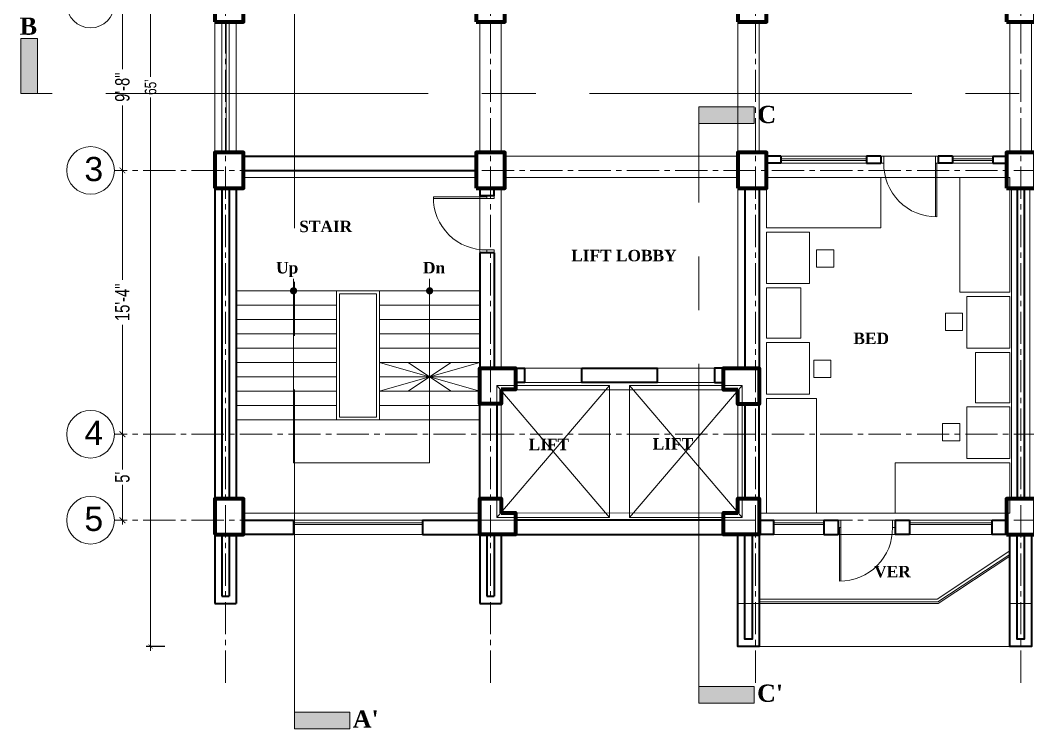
# Model space of a CAD drawing. Header units: feet. Extents: x 25261344 to 25389498, y 30010528 to 30074588.
# Drawn here: x 25371984 to 25372688, y 30072086 to 30072580 of the extents above; entities that cross this region are included whole.
import ezdxf

# ---------------------------------------------------------------- set-up
doc = ezdxf.new("R2010")
doc.units = ezdxf.units.FT
doc.header["$LTSCALE"] = 30
doc.header["$MEASUREMENT"] = 0
doc.header["$PDMODE"] = 32
doc.header["$PDSIZE"] = 15
doc.linetypes.add('CENTER2', pattern=[1.125, 0.75, -0.125, 0.125, -0.125])
doc.linetypes.add('DASHED', pattern=[0.75, 0.5, -0.25])
doc.layers.get('0').update_dxf_attribs({"lineweight": 5})
for name, color, linetype, lineweight in [('Column', 1, 'Continuous', 80), ('Dim-1', 7, 'Continuous', 9), ('Door', 32, 'Continuous', 5), ('Furnitures', 251, 'Continuous', 9), ('GRADE BEAM', 2, 'Continuous', 20), ('grid text', 252, 'CENTER2', 9), ('LINE', 193, 'Continuous', 9), ('line 2', 7, 'Continuous', 13), ('rail', 224, 'Continuous', 9), ('STAIR', 243, 'Continuous', 13), ('TEXT', 7, 'Continuous', 18), ('WALL', 7, 'Continuous', 35), ('WIN', 142, 'Continuous', 20)]:
    doc.layers.add(name, color=color, linetype=linetype, lineweight=lineweight)
doc.styles.add('RomanS', font='swissl.ttf')
doc.styles.get("Standard").update_dxf_attribs({"font": 'timesbd.ttf'})
doc.styles.add('SWIS_LT', font='swisscl.ttf')
doc.dimstyles.new('dim-02', dxfattribs={"dimtxt": 8, "dimasz": 3, "dimexe": 3, "dimexo": 3, "dimgap": 2, "dimtad": 0, "dimdec": 0, "dimzin": 0, "dimdsep": 46, "dimlunit": 4, "dimtxsty": 'SWIS_LT', "dimblk": 'ARCHTICK', "dimcen": 2, "dimdle": 3, "dimclrd": 256, "dimclre": 256, "dimclrt": 256, "dimadec": 0, "dimazin": 0, "dimtfac": 1, "dimtdec": 0, "dimtix": 1, "dimtmove": 0, "dimatfit": 3, "dimfxl": 0, "dimfrac": 2, "dimtolj": 1, "dimtzin": 1, "dimlwd": -1, "dimarcsym": 0})

# ---------------------------------------------------------------- blocks, each defined once
blk = doc.blocks.new('FG')
at = {"layer": 'Door'}
for p, q in [((-2, -5), (-2, -42.39)), ((-1, -5), (-1, -42.39))]:
    blk.add_line(p, q, dxfattribs=at)
for points in [[(-40, 0), (-38, 0), (-38, -5), (-40, -5)], [(0, 0), (-2, 0), (-2, -5), (0, -5)]]:
    blk.add_lwpolyline(points, dxfattribs=at)
blk.add_arc((-1.44, -5.83), 36.57, 178.70538, 270.69047, dxfattribs=at)
blk = doc.blocks.new('_ArchTick')
at = {"color": 0, "linetype": 'ByBlock', "const_width": 0.15}
blk.add_lwpolyline([(-0.5, -0.5), (0.5, 0.5)], dxfattribs=at)
blk = doc.blocks.new('*D123')
at = {"lineweight": -2}
for p, q in [((25359532.41, 30072591.7), (25359538.03, 30072591.7)), ((25359532.41, 30072475.7), (25359538.03, 30072475.7))]:
    blk.add_line(p, q, dxfattribs=at)
for p, q in [((25359535.03, 30072594.7), (25359535.03, 30072546.38)), ((25359535.03, 30072472.7), (25359535.03, 30072521.01))]:
    blk.add_line(p, q)
at = {"layer": 'Defpoints', "color": 0}
for p in [(25359529.41, 30072591.7), (25359529.41, 30072475.7), (25359535.03, 30072475.7)]:
    blk.add_point(p, dxfattribs=at)
at = {"xscale": 4, "yscale": 4, "zscale": 4}
for p, rotation in [((25359535.03, 30072591.7), 90), ((25359535.03, 30072475.7), 270)]:
    blk.add_blockref('_ArchTick', p, dxfattribs=dict(at, rotation=rotation))
at = {"insert": (25359535.03, 30072533.7), "char_height": 10, "attachment_point": 5, "rotation": 90, "style": 'SWIS_LT'}
blk.add_mtext('\\A1;9\'-8"', dxfattribs=at)
blk = doc.blocks.new('*D124')
for p, q in [((25359535.03, 30072478.7), (25359535.03, 30072399.38)), ((25359535.03, 30072288.7), (25359535.03, 30072368.02))]:
    blk.add_line(p, q)
at = {"lineweight": -2}
for p, q in [((25359532.41, 30072475.7), (25359538.03, 30072475.7)), ((25359532.41, 30072291.7), (25359538.03, 30072291.7))]:
    blk.add_line(p, q, dxfattribs=at)
at = {"layer": 'Defpoints', "color": 0}
for p in [(25359529.41, 30072475.7), (25359529.41, 30072291.7), (25359535.03, 30072291.7)]:
    blk.add_point(p, dxfattribs=at)
at = {"xscale": 4, "yscale": 4, "zscale": 4}
for p, rotation in [((25359535.03, 30072475.7), 90), ((25359535.03, 30072291.7), 270)]:
    blk.add_blockref('_ArchTick', p, dxfattribs=dict(at, rotation=rotation))
at = {"insert": (25359535.03, 30072383.7), "char_height": 10, "attachment_point": 5, "rotation": 90, "style": 'SWIS_LT'}
blk.add_mtext('\\A1;15\'-4"', dxfattribs=at)
blk = doc.blocks.new('*D117')
for p, q in [((25359535.03, 30072294.7), (25359535.03, 30072267.1)), ((25359535.03, 30072228.7), (25359535.03, 30072256.29))]:
    blk.add_line(p, q)
at = {"lineweight": -2}
for p, q in [((25359532.41, 30072291.7), (25359538.03, 30072291.7)), ((25359532.41, 30072231.7), (25359538.03, 30072231.7))]:
    blk.add_line(p, q, dxfattribs=at)
at = {"layer": 'Defpoints', "color": 0}
for p in [(25359529.41, 30072291.7), (25359529.41, 30072231.7), (25359535.03, 30072231.7)]:
    blk.add_point(p, dxfattribs=at)
at = {"xscale": 4, "yscale": 4, "zscale": 4}
for p, rotation in [((25359535.03, 30072291.7), 90), ((25359535.03, 30072231.7), 270)]:
    blk.add_blockref('_ArchTick', p, dxfattribs=dict(at, rotation=rotation))
at = {"insert": (25359535.03, 30072261.7), "char_height": 10, "attachment_point": 5, "rotation": 90, "style": 'SWIS_LT'}
blk.add_mtext("\\A1;5'", dxfattribs=at)
blk = doc.blocks.new('*D167')
at = {"layer": 'Defpoints', "color": 0}
for p in [(25372485.23, 30072923.7), (25372075.49, 30072143.7), (25372485.23, 30072143.7)]:
    blk.add_point(p, dxfattribs=at)
at = {"layer": 'Dim-1'}
for p, q in [((25372075.49, 30072926.7), (25372075.49, 30072540.94)), ((25372075.49, 30072140.7), (25372075.49, 30072526.46))]:
    blk.add_line(p, q, dxfattribs=at)
at = {"layer": 'Dim-1', "lineweight": -2}
for p, q in [((25372085.49, 30072923.7), (25372072.49, 30072923.7)), ((25372085.49, 30072143.7), (25372072.49, 30072143.7))]:
    blk.add_line(p, q, dxfattribs=at)
at = {"layer": 'Dim-1', "xscale": 3, "yscale": 3, "zscale": 3}
for p, rotation in [((25372075.49, 30072923.7), 90), ((25372075.49, 30072143.7), 270)]:
    blk.add_blockref('_ArchTick', p, dxfattribs=dict(at, rotation=rotation))
at = {"layer": 'Dim-1', "insert": (25372075.49, 30072533.7), "char_height": 8, "attachment_point": 5, "rotation": 90, "style": 'SWIS_LT'}
blk.add_mtext("\\A1;65'", dxfattribs=at)
blk = doc.blocks.new('T B')
at = {"layer": 'GRADE BEAM'}
for points in [[(25352253.54, 30069132.07), (25352268.54, 30069132.07), (25352268.54, 30069041.07), (25352253.54, 30069041.07)], [(25352438.54, 30069132.07), (25352453.54, 30069132.07), (25352453.54, 30069041.07), (25352438.54, 30069041.07)], [(25352618.54, 30069132.07), (25352633.54, 30069132.07), (25352633.54, 30069041.07), (25352618.54, 30069041.07)], [(25352808.54, 30069132.07), (25352823.54, 30069132.07), (25352823.54, 30069041.07), (25352808.54, 30069041.07)], [(25352436.04, 30069038.57), (25352436.04, 30069023.57), (25352273.54, 30069023.57), (25352273.54, 30069038.57)], [(25352618.54, 30069038.57), (25352618.54, 30069023.57), (25352456.04, 30069023.57), (25352456.04, 30069038.57)], [(25352806.04, 30069038.57), (25352806.04, 30069023.57), (25352638.54, 30069023.57), (25352638.54, 30069038.57)], [(25352253.54, 30069016.07), (25352268.54, 30069016.07), (25352268.54, 30068799.57), (25352253.54, 30068799.57)], [(25352438.54, 30069016.07), (25352453.54, 30069016.07), (25352453.54, 30068890.57), (25352438.54, 30068890.57)], [(25352618.54, 30069016.07), (25352633.54, 30069016.07), (25352633.54, 30068890.57), (25352618.54, 30068890.57)], [(25352809.54, 30069016.07), (25352822.54, 30069016.07), (25352822.54, 30068799.57), (25352809.54, 30068799.57)], [(25352608.54, 30068890.57), (25352608.54, 30068875.57), (25352463.54, 30068875.57), (25352463.54, 30068890.57)], [(25352438.54, 30068865.57), (25352453.54, 30068865.57), (25352453.54, 30068799.57), (25352438.54, 30068799.57)], [(25352618.54, 30068865.57), (25352633.54, 30068865.57), (25352633.54, 30068799.57), (25352618.54, 30068799.57)], [(25352438.54, 30068789.57), (25352438.54, 30068774.57), (25352273.54, 30068774.57), (25352273.54, 30068789.57)], [(25352608.54, 30068789.69), (25352608.54, 30068774.69), (25352463.54, 30068774.57), (25352463.54, 30068789.57)], [(25352806.04, 30068789.57), (25352806.04, 30068774.57), (25352633.54, 30068774.57), (25352633.54, 30068789.57)], [(25352253.54, 30068774.57), (25352268.54, 30068774.57), (25352268.54, 30068726.57), (25352253.54, 30068726.57)], [(25352438.54, 30068774.57), (25352453.54, 30068774.57), (25352453.54, 30068726.57), (25352438.54, 30068726.57)], [(25352618.54, 30068774.57), (25352633.54, 30068774.57), (25352633.54, 30068726.57), (25352618.54, 30068726.57)], [(25352808.54, 30068774.57), (25352823.54, 30068774.57), (25352823.54, 30068726.57), (25352808.54, 30068726.57)]]:
    blk.add_lwpolyline(points, close=True, dxfattribs=at)
blk = doc.blocks.new('COL2')
at = {"layer": 'Column'}
for points in [[(-20, -266.5), (0, -266.5), (0, -241.5), (-20, -241.5)], [(162.5, -266.5), (182.5, -266.5), (182.5, -241.5), (162.5, -241.5)], [(345, -266.5), (365, -266.5), (365, -241.5), (345, -241.5)], [(532.5, -266.5), (552.5, -266.5), (552.5, -241.5), (532.5, -241.5)], [(-20, -382.5), (0, -382.5), (0, -357.5), (-20, -357.5)], [(162.5, -382.5), (182.5, -382.5), (182.5, -357.5), (162.5, -357.5)], [(345, -382.5), (365, -382.5), (365, -357.5), (345, -357.5)], [(532.5, -382.5), (552.5, -382.5), (552.5, -357.5), (532.5, -357.5)], [(-20, -624), (0, -624), (0, -599), (-20, -599)], [(532.5, -624), (552.5, -624), (552.5, -599), (532.5, -599)]]:
    blk.add_lwpolyline(points, close=True, dxfattribs=at)
for points in [[(180, -522.88), (180, -532.88), (165, -532.88), (165, -507.88), (190, -507.88), (190, -522.88), (180, -522.88)], [(345, -523), (335, -523), (335, -508), (360, -508), (360, -533), (345, -533), (345, -523)], [(180, -608.88), (190, -608.88), (190, -623.88), (165, -623.88), (165, -598.88), (180, -598.88), (180, -608.88)], [(345, -608.88), (345, -598.88), (360, -598.88), (360, -623.88), (335, -623.88), (335, -608.88), (345, -608.88)]]:
    blk.add_lwpolyline(points, dxfattribs=at)
at = {"layer": 'GRADE BEAM'}
blk.add_blockref('T B', (-25352273.54, -30069398.57), dxfattribs=at)
blk = doc.blocks.new('DGFGSDFG')
at = {"layer": 'grid text'}
for p, q in [((25359606.96, 30072118.41), (25359606.96, 30072999.78)), ((25359791.96, 30072118.41), (25359791.96, 30072999.78)), ((25359976.96, 30072118.41), (25359976.96, 30072999.78)), ((25360161.96, 30072118.41), (25360161.96, 30072999.78)), ((25361090.85, 30072475.7), (25359529.41, 30072475.7)), ((25361090.85, 30072291.7), (25359529.41, 30072291.7)), ((25361090.85, 30072231.7), (25359529.41, 30072231.7))]:
    blk.add_line(p, q, dxfattribs=at)
at = {"layer": 'grid text', "linetype": 'Continuous'}
for centre in [(25359512.81, 30072591.7), (25359512.81, 30072475.7), (25359512.81, 30072291.7), (25359512.81, 30072231.7)]:
    blk.add_circle(centre, 16.59, dxfattribs=at)
at = {"layer": 'grid text', "char_height": 16.842, "attachment_point": 1, "style": 'RomanS'}
for s, insert in [('{\\C256;3}', (25359508.51, 30072485.06)), ('{\\C256;4}', (25359508.51, 30072301.06)), ('{\\C256;5}', (25359508.51, 30072241.06))]:
    blk.add_mtext_dynamic_manual_height_columns(s, width=25.401, gutter_width=84.21, heights=[32.6], dxfattribs=dict(at, insert=insert))
for base, p1, p2, picture, middle in [((25359535.03, 30072475.7), (25359529.41, 30072591.7), (25359529.41, 30072475.7), '*D123', (25359535.03, 30072533.7)), ((25359535.03, 30072291.7), (25359529.41, 30072475.7), (25359529.41, 30072291.7), '*D124', (25359535.03, 30072383.7)), ((25359535.03, 30072231.7), (25359529.41, 30072291.7), (25359529.41, 30072231.7), '*D117', (25359535.03, 30072261.7))]:
    dim = blk.add_linear_dim(base=base, p1=p1, p2=p2, angle=90, dimstyle='dim-02', override={"dimtxt": 10, "dimtmove": 1, "dimfxl": 10})
    dim.commit()
    dim.dimension.update_dxf_attribs({"geometry": picture, "text_midpoint": middle})

msp = doc.modelspace()

# ---------------------------------------------------------------- hatches: boundary and pattern name
at = {"linetype": 'CENTER2', "ltscale": 10}
h = msp.add_hatch(color=256, dxfattribs=at)
h.paths.add_polyline_path([(25371996.61, 30072563.22), (25371996.61, 30072529.2), (25371984.96, 30072529.2), (25371984.96, 30072563.22)])
h.paths.add_polyline_path([(25371996.61, 30072567.75), (25371996.61, 30072563.22), (25371984.96, 30072563.22), (25371984.96, 30072567.75)])
h = msp.add_hatch(color=256, dxfattribs=at)
h.paths.add_polyline_path([(25372492.22, 30072508.45), (25372458.2, 30072508.45), (25372458.2, 30072520.1), (25372492.22, 30072520.1)])
h.paths.add_polyline_path([(25372496.76, 30072508.45), (25372492.22, 30072508.45), (25372492.22, 30072520.1), (25372496.76, 30072520.1)])
for points in [[(25372496.76, 30072104.08), (25372458.2, 30072104.08), (25372458.2, 30072115.72), (25372496.76, 30072115.72)], [(25372214.55, 30072086.24), (25372176, 30072086.24), (25372176, 30072097.89), (25372214.55, 30072097.89)]]:
    msp.add_hatch(color=256, dxfattribs=at).paths.add_polyline_path(points)

# ---------------------------------------------------------------- linework, layer by layer
for p, q in [((25372176, 30072097.89), (25372176, 30073036.17)), ((25373619.26, 30072529.2), (25371996.61, 30072529.2)), ((25372458.2, 30072115.72), (25372458.2, 30072508.45))]:
    msp.add_line(p, q, dxfattribs=at)
for points in [[(25371996.61, 30072529.2), (25371996.61, 30072567.75), (25371984.96, 30072567.75), (25371984.96, 30072529.2)], [(25372458.2, 30072508.45), (25372496.76, 30072508.45), (25372496.76, 30072520.1), (25372458.2, 30072520.1)], [(25372458.2, 30072104.08), (25372496.76, 30072104.08), (25372496.76, 30072115.72), (25372458.2, 30072115.72)], [(25372176, 30072086.24), (25372214.55, 30072086.24), (25372214.55, 30072097.89), (25372176, 30072097.89)]]:
    msp.add_lwpolyline(points, close=True, dxfattribs=at)
at = {"layer": 'Furnitures'}
for points in [[(25372585.23, 30072470.7), (25372505.23, 30072470.7), (25372505.23, 30072435.7), (25372585.23, 30072435.7)], [(25372675.23, 30072390.7), (25372675.23, 30072470.7), (25372640.23, 30072470.7), (25372640.23, 30072390.7)], [(25372505.23, 30072432.7), (25372535.23, 30072432.7), (25372535.23, 30072396.7), (25372505.23, 30072396.7)], [(25372552.24, 30072420.31), (25372540.24, 30072420.31), (25372540.24, 30072408.31), (25372552.24, 30072408.31)], [(25372505.23, 30072358.7), (25372529.23, 30072358.7), (25372529.23, 30072393.7), (25372505.23, 30072393.7)], [(25372505.23, 30072358.7), (25372529.23, 30072358.7), (25372529.23, 30072393.7), (25372505.23, 30072393.7)], [(25372675.23, 30072351.7), (25372645.23, 30072351.7), (25372645.23, 30072387.7), (25372675.23, 30072387.7)], [(25372630.21, 30072364.08), (25372642.21, 30072364.08), (25372642.21, 30072376.08), (25372630.21, 30072376.08)], [(25372505.23, 30072355.7), (25372535.23, 30072355.7), (25372535.23, 30072319.7), (25372505.23, 30072319.7)], [(25372550.25, 30072343.31), (25372538.25, 30072343.31), (25372538.25, 30072331.31), (25372550.25, 30072331.31)], [(25372675.23, 30072348.7), (25372651.23, 30072348.7), (25372651.23, 30072313.7), (25372675.23, 30072313.7)], [(25372505.23, 30072316.7), (25372505.23, 30072236.7), (25372540.23, 30072236.7), (25372540.23, 30072316.7)], [(25372675.23, 30072274.7), (25372645.23, 30072274.7), (25372645.23, 30072310.7), (25372675.23, 30072310.7)], [(25372628.21, 30072287.08), (25372640.21, 30072287.08), (25372640.21, 30072299.08), (25372628.21, 30072299.08)], [(25372595.23, 30072236.7), (25372675.23, 30072236.7), (25372675.23, 30072271.7), (25372595.23, 30072271.7)]]:
    msp.add_lwpolyline(points, close=True, dxfattribs=at)
at = {"layer": 'LINE', "color": 0, "ltscale": 10}
for points in [[(25372175.23, 30072400.16), (25372175.23, 30072271.7), (25372175.23, 30072271.7), (25372270.23, 30072271.7), (25372270.23, 30072331.7), (25372235.23, 30072321.7), (25372255.23, 30072321.7), (25372270.23, 30072331.7), (25372305.23, 30072321.7), (25372285.23, 30072321.7), (25372270.23, 30072331.7)], [(25372270.23, 30072400.16), (25372270.23, 30072331.7), (25372235.23, 30072341.7), (25372255.23, 30072341.7), (25372270.23, 30072331.7), (25372305.23, 30072341.7), (25372285.23, 30072341.7), (25372270.23, 30072331.7)]]:
    msp.add_lwpolyline(points, dxfattribs=at)
at = {"layer": 'LINE', "color": 0, "ltscale": 10, "const_width": 2.5}
for points in [[(25372175.23, 30072392.95, -1), (25372175.23, 30072390.45, -1)], [(25372270.23, 30072392.95, -1), (25372270.23, 30072390.45, -1)]]:
    msp.add_lwpolyline(points, format="xyb", close=True, dxfattribs=at)
at = {"layer": 'line 2'}
for p, q in [((25372120.23, 30072579.2), (25372120.23, 30072488.2)), ((25372120.23, 30072579.2), (25372120.23, 30072488.2)), ((25372130.23, 30072579.2), (25372130.23, 30072488.2)), ((25372130.23, 30072579.2), (25372130.23, 30072488.2)), ((25372336.48, 30072337.7), (25372376.48, 30072337.7)), ((25372468.98, 30072337.7), (25372428.98, 30072337.7)), ((25372395.73, 30072325.7), (25372317.23, 30072233.7)), ((25372317.23, 30072325.7), (25372395.73, 30072233.7)), ((25372376.48, 30072327.7), (25372336.48, 30072327.7)), ((25372409.73, 30072325.7), (25372488.23, 30072233.7)), ((25372488.23, 30072325.7), (25372409.73, 30072233.7)), ((25372428.98, 30072327.7), (25372468.98, 30072327.7)), ((25372675.23, 30072206.7), (25372625.23, 30072173.7)), ((25372500.23, 30072173.7), (25372625.23, 30072173.7))]:
    msp.add_line(p, q, dxfattribs=at)
at = {"layer": 'line 2', "linetype": 'DASHED', "ltscale": 20}
msp.add_line((25372500.23, 30072143.7), (25372675.23, 30072143.7), dxfattribs=at)
at = {"layer": 'line 2'}
for points in [[(25372317.23, 30072325.7), (25372395.73, 30072325.7), (25372395.73, 30072233.7), (25372317.23, 30072233.7)], [(25372488.23, 30072325.7), (25372409.73, 30072325.7), (25372409.73, 30072233.7), (25372488.23, 30072233.7)]]:
    msp.add_lwpolyline(points, close=True, dxfattribs=at)
at = {"layer": 'rail'}
for p, q in [((25372125.23, 30072579.2), (25372125.23, 30072488.2)), ((25372125.23, 30072579.2), (25372125.23, 30072488.2)), ((25372125.23, 30072579.2), (25372125.23, 30072488.2)), ((25372128.23, 30072579.2), (25372128.23, 30072488.2)), ((25372128.23, 30072579.2), (25372128.23, 30072488.2)), ((25372128.23, 30072579.2), (25372128.23, 30072488.2)), ((25372205.23, 30072301.7), (25372205.23, 30072391.7)), ((25372205.23, 30072391.7), (25372235.23, 30072391.7)), ((25372235.23, 30072301.7), (25372235.23, 30072391.7)), ((25372207.23, 30072303.7), (25372207.23, 30072389.7)), ((25372207.23, 30072389.7), (25372233.23, 30072389.7)), ((25372233.23, 30072303.7), (25372233.23, 30072389.7)), ((25372235.23, 30072301.7), (25372205.23, 30072301.7)), ((25372233.23, 30072303.7), (25372207.23, 30072303.7)), ((25372675.23, 30072210.29), (25372624.33, 30072176.7)), ((25372675.23, 30072207.9), (25372624.93, 30072174.7)), ((25372624.33, 30072176.7), (25372500.23, 30072176.7)), ((25372624.93, 30072174.7), (25372500.23, 30072174.7))]:
    msp.add_line(p, q, dxfattribs=at)
at = {"layer": 'STAIR'}
for p, q in [((25372205.23, 30072391.7), (25372135.23, 30072391.7)), ((25372235.23, 30072391.7), (25372305.23, 30072391.7)), ((25372205.23, 30072381.7), (25372135.23, 30072381.7)), ((25372235.23, 30072381.7), (25372305.23, 30072381.7)), ((25372205.23, 30072371.7), (25372135.23, 30072371.7)), ((25372235.23, 30072371.7), (25372305.23, 30072371.7)), ((25372205.23, 30072361.7), (25372135.23, 30072361.7)), ((25372235.23, 30072361.7), (25372305.23, 30072361.7)), ((25372205.23, 30072351.7), (25372135.23, 30072351.7)), ((25372235.23, 30072351.7), (25372305.23, 30072351.7)), ((25372205.23, 30072341.7), (25372135.23, 30072341.7)), ((25372235.23, 30072341.7), (25372305.23, 30072341.7)), ((25372205.23, 30072331.7), (25372135.23, 30072331.7)), ((25372235.23, 30072331.7), (25372305.23, 30072331.7)), ((25372205.23, 30072321.7), (25372135.23, 30072321.7)), ((25372235.23, 30072321.7), (25372305.23, 30072321.7)), ((25372205.23, 30072311.7), (25372135.23, 30072311.7)), ((25372235.23, 30072311.7), (25372305.23, 30072311.7)), ((25372205.23, 30072301.7), (25372135.23, 30072301.7)), ((25372235.23, 30072301.7), (25372305.23, 30072301.7))]:
    msp.add_line(p, q, dxfattribs=at)
at = {"layer": 'WALL', "ltscale": 10}
for p, q in [((25372140.23, 30072485.7), (25372302.73, 30072485.7)), ((25372515.23, 30072485.7), (25372505.23, 30072485.7)), ((25372515.23, 30072485.7), (25372515.23, 30072480.7)), ((25372575.23, 30072485.7), (25372575.23, 30072480.7)), ((25372585.23, 30072485.7), (25372575.23, 30072485.7)), ((25372585.23, 30072485.7), (25372585.23, 30072480.7)), ((25372635.23, 30072485.7), (25372625.23, 30072485.7)), ((25372663.23, 30072485.7), (25372672.73, 30072485.7)), ((25372515.23, 30072480.7), (25372505.23, 30072480.7)), ((25372575.23, 30072480.7), (25372585.23, 30072480.7)), ((25372635.23, 30072480.7), (25372625.23, 30072480.7)), ((25372663.23, 30072480.7), (25372672.73, 30072480.7)), ((25372140.23, 30072475.7), (25372302.73, 30072475.7)), ((25372120.23, 30072463.2), (25372120.23, 30072246.7)), ((25372125.23, 30072463.2), (25372125.23, 30072246.7)), ((25372130.23, 30072463.2), (25372130.23, 30072246.7)), ((25372135.23, 30072463.2), (25372135.23, 30072246.7)), ((25372490.23, 30072463.2), (25372490.23, 30072337.7)), ((25372500.23, 30072463.2), (25372500.23, 30072337.7)), ((25372680.23, 30072463.2), (25372680.23, 30072246.7)), ((25372685.23, 30072463.2), (25372685.23, 30072246.7)), ((25372305.23, 30072418.2), (25372305.23, 30072337.7)), ((25372315.23, 30072418.2), (25372305.23, 30072418.2)), ((25372315.23, 30072418.2), (25372315.23, 30072337.7)), ((25372140.23, 30072231.82), (25372175.23, 30072231.82)), ((25372175.23, 30072231.82), (25372175.23, 30072221.82)), ((25372265.23, 30072231.82), (25372305.23, 30072231.82)), ((25372545.23, 30072231.82), (25372555.23, 30072231.82)), ((25372595.23, 30072231.82), (25372595.23, 30072221.82)), ((25372595.23, 30072231.82), (25372605.23, 30072231.82)), ((25372605.23, 30072231.82), (25372605.23, 30072221.82)), ((25372120.23, 30072221.7), (25372120.23, 30072173.7)), ((25372125.23, 30072221.7), (25372125.23, 30072178.7)), ((25372130.23, 30072221.7), (25372130.23, 30072178.7)), ((25372135.23, 30072221.7), (25372135.23, 30072173.7)), ((25372175.23, 30072221.82), (25372140.23, 30072221.82)), ((25372265.23, 30072221.82), (25372305.23, 30072221.82)), ((25372305.23, 30072221.7), (25372305.23, 30072173.7)), ((25372310.23, 30072221.7), (25372310.23, 30072178.7)), ((25372315.23, 30072221.7), (25372315.23, 30072178.7)), ((25372320.23, 30072221.7), (25372320.23, 30072173.7)), ((25372545.23, 30072221.82), (25372555.23, 30072221.82)), ((25372605.23, 30072221.82), (25372595.23, 30072221.82)), ((25372120.23, 30072173.7), (25372135.23, 30072173.7)), ((25372125.23, 30072178.7), (25372130.23, 30072178.7)), ((25372305.23, 30072173.7), (25372320.23, 30072173.7)), ((25372310.23, 30072178.7), (25372315.23, 30072178.7))]:
    msp.add_line(p, q, dxfattribs=at)
for points in [[(25372625.23, 30072485.7), (25372625.23, 30072480.7)], [(25372635.23, 30072485.7), (25372635.23, 30072480.7)], [(25372663.23, 30072485.7), (25372663.23, 30072480.7)], [(25372305.23, 30072463.2), (25372305.23, 30072458.2), (25372315.23, 30072458.2), (25372315.23, 30072463.2)], [(25372265.23, 30072231.82), (25372265.23, 30072221.82)], [(25372545.23, 30072231.82), (25372545.23, 30072221.82)], [(25372555.23, 30072231.82), (25372555.23, 30072221.82)], [(25372500.23, 30072221.7), (25372500.23, 30072143.7), (25372485.23, 30072143.7), (25372485.23, 30072221.7)], [(25372495.23, 30072221.7), (25372495.23, 30072148.7), (25372490.23, 30072148.7), (25372490.23, 30072221.7)], [(25372690.23, 30072221.7), (25372690.23, 30072143.7), (25372675.23, 30072143.7), (25372675.23, 30072221.7)], [(25372685.23, 30072221.7), (25372685.23, 30072148.7), (25372680.23, 30072148.7), (25372680.23, 30072221.7)]]:
    msp.add_lwpolyline(points, dxfattribs=at)
for points in [[(25372330.23, 30072337.82), (25372336.48, 30072337.82), (25372336.48, 30072327.7), (25372330.23, 30072327.7)], [(25372376.48, 30072337.7), (25372428.98, 30072337.7), (25372428.98, 30072327.7), (25372376.48, 30072327.7)], [(25372468.98, 30072327.7), (25372475.23, 30072327.7), (25372475.23, 30072337.7), (25372468.98, 30072337.7)], [(25372305.23, 30072312.82), (25372317.23, 30072312.82), (25372317.23, 30072246.82), (25372305.23, 30072246.82)], [(25372490.23, 30072246.82), (25372500.23, 30072246.82), (25372500.23, 30072312.7), (25372490.23, 30072312.7)], [(25372330.23, 30072221.82), (25372475.23, 30072221.82), (25372475.23, 30072231.82), (25372330.23, 30072231.82)], [(25372500.23, 30072231.7), (25372510.23, 30072231.7), (25372510.23, 30072221.7), (25372500.23, 30072221.7)], [(25372662.73, 30072231.7), (25372672.73, 30072231.7), (25372672.73, 30072221.7), (25372662.73, 30072221.7)]]:
    msp.add_lwpolyline(points, close=True, dxfattribs=at)
at = {"layer": 'WIN'}
for p, q in [((25372575.23, 30072485.7), (25372515.23, 30072485.7)), ((25372575.23, 30072483.7), (25372515.23, 30072483.7)), ((25372635.23, 30072485.7), (25372663.23, 30072485.7)), ((25372635.23, 30072483.7), (25372663.23, 30072483.7)), ((25372575.23, 30072482.7), (25372515.23, 30072482.7)), ((25372575.23, 30072480.7), (25372515.23, 30072480.7)), ((25372635.23, 30072482.7), (25372663.23, 30072482.7)), ((25372635.23, 30072480.7), (25372663.23, 30072480.7)), ((25372265.23, 30072231.82), (25372175.23, 30072231.82)), ((25372265.23, 30072229.82), (25372175.23, 30072229.82)), ((25372545.23, 30072231.82), (25372510.23, 30072231.82)), ((25372545.23, 30072229.82), (25372510.23, 30072229.82)), ((25372605.23, 30072231.82), (25372665.23, 30072231.82)), ((25372605.23, 30072229.82), (25372662.73, 30072229.82)), ((25372265.23, 30072228.82), (25372175.23, 30072228.82)), ((25372545.23, 30072228.82), (25372510.23, 30072228.82)), ((25372605.23, 30072228.82), (25372662.73, 30072228.82)), ((25372175.23, 30072221.82), (25372265.23, 30072221.82)), ((25372545.23, 30072221.82), (25372510.23, 30072221.82)), ((25372605.23, 30072221.82), (25372665.23, 30072221.82))]:
    msp.add_line(p, q, dxfattribs=at)

# ---------------------------------------------------------------- block references
msp.add_blockref('DGFGSDFG', (12520.77, 0))
at = {"layer": 'Dim-1'}
msp.add_blockref('COL2', (25372140.23, 30072845.7), dxfattribs=at)
at = {"layer": 'Door', "color": 2}
msp.add_blockref('FG', (25372625.23, 30072485.7), dxfattribs=at)
at = {"layer": 'Door', "color": 2, "xscale": -1, "rotation": 270}
msp.add_blockref('FG', (25372315.23, 30072458.2), dxfattribs=at)
at = {"layer": 'Door', "color": 2, "xscale": -1}
msp.add_blockref('FG', (25372555.23, 30072231.7), dxfattribs=at)

# ---------------------------------------------------------------- texts
at = {"linetype": 'CENTER2', "ltscale": 10, "char_height": 12, "attachment_point": 9}
for s, insert, width in [('B', (25371996.23, 30072570.2), 12.7148), ('C', (25372512.09, 30072508.49), 17.1805), ("C'", (25372516.9, 30072104.92), 28.5419), ("A'", (25372234.69, 30072087.08), 28.5419)]:
    msp.add_mtext(s, dxfattribs=dict(at, insert=insert, width=width))
at = {"layer": 'TEXT', "ltscale": 10, "char_height": 8, "attachment_point": 1}
for s, insert, width in [('STAIR', (25372179.23, 30072440.61), 174.7812), ('LIFT LOBBY', (25372369.05, 30072420.29), 179.7812), ('Up', (25372163.08, 30072411.83), 179.7812), ('Dn', (25372265.58, 30072411.83), 172.2812), ('BED', (25372565.99, 30072362.53), 179.7812), ('LIFT', (25372339.32, 30072288.57), 179.7812), ('LIFT', (25372425.92, 30072289), 179.7812), ('VER', (25372580.47, 30072199.9), 179.7812)]:
    msp.add_mtext(s, dxfattribs=dict(at, insert=insert, width=width))

# ---------------------------------------------------------------- dimensions: what is measured, and where the dimension line sits
at = {"layer": 'Dim-1'}
dim = msp.add_linear_dim(base=(25372075.49, 30072143.7), p1=(25372485.23, 30072923.7), p2=(25372485.23, 30072143.7), angle=90, dimstyle='dim-02', override={"dimtxt": 8, "dimfxl": 10}, dxfattribs=at)
dim.commit()
dim.dimension.update_dxf_attribs({"geometry": '*D167', "text_midpoint": (25372075.49, 30072533.7)})

doc.saveas('drawing.dxf')
